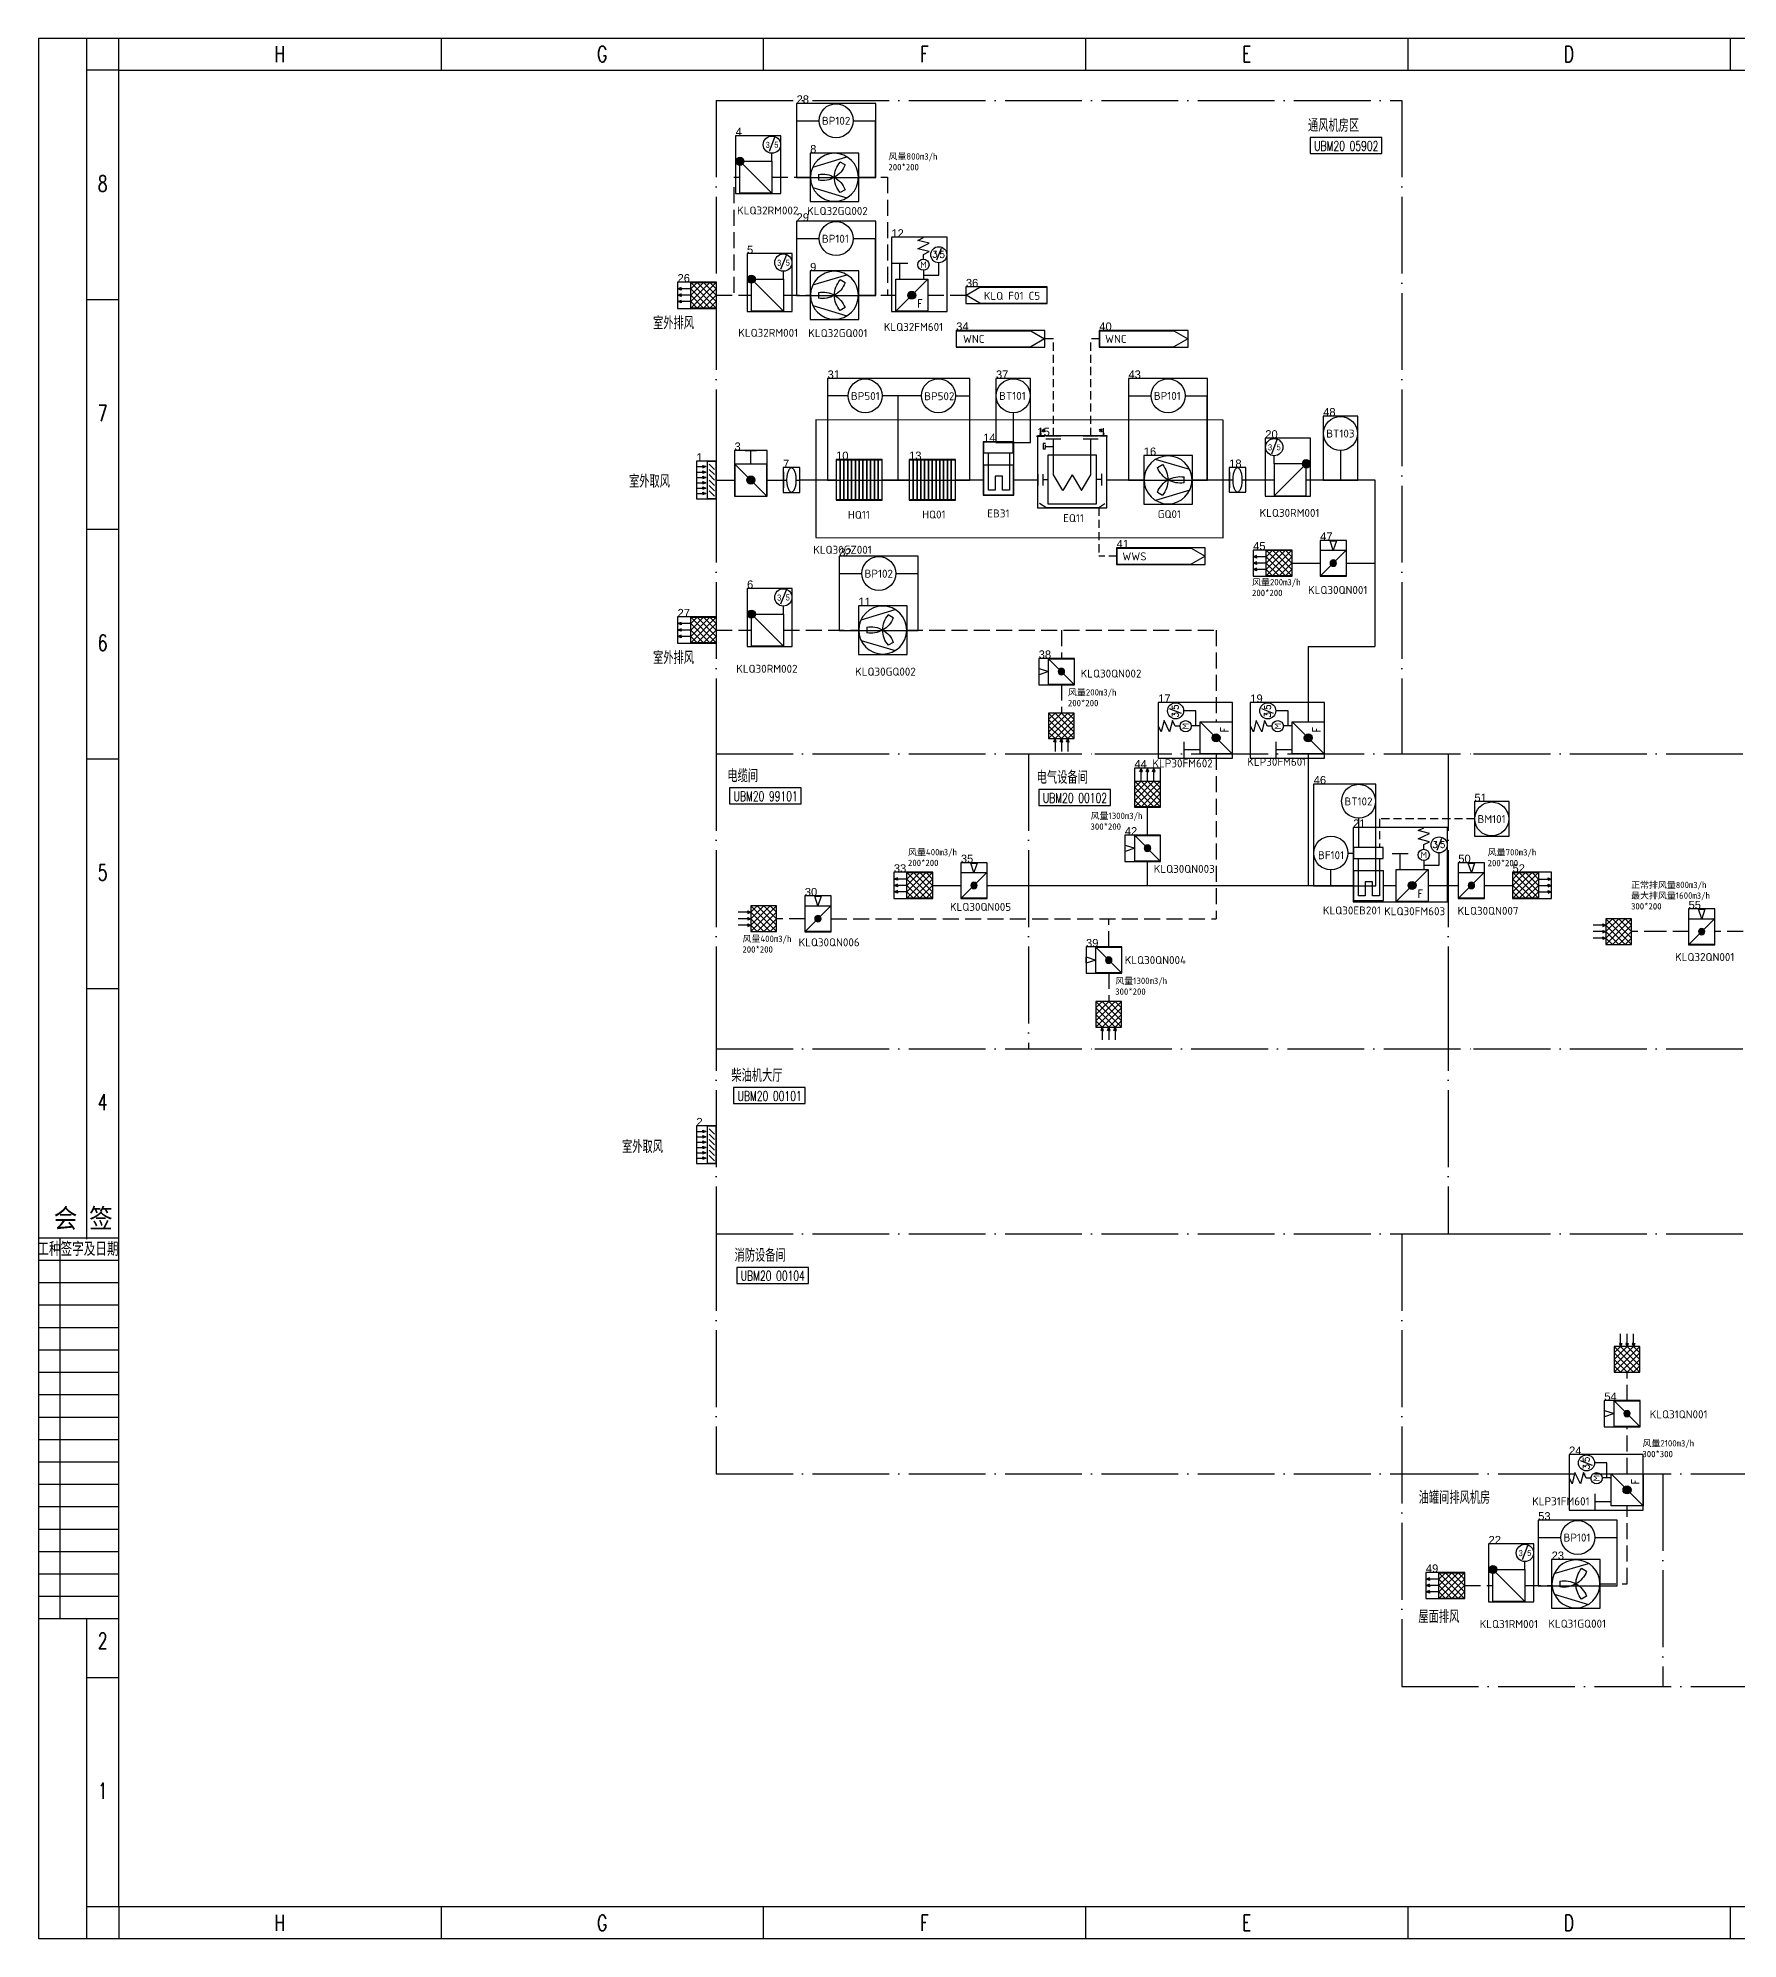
# Model space of a CAD drawing. Header units: inches. Extents: x 15 to 856, y 8 to 602.
# Drawn here: x 15 to 546, y 8 to 602 of the extents above; entities that cross this region are included whole.
import ezdxf
from ezdxf.enums import TextEntityAlignment as Align

# ---------------------------------------------------------------- set-up
doc = ezdxf.new("R2010")
doc.units = ezdxf.units.IN
for name, pattern in [('ACAD_ISO04W100', [30, 24, -3, 0, -3]), ('DASHEDX2', [38.1, 25.4, -12.7]), ('DASHEDX3', [7, 5, -2])]:
    doc.linetypes.add(name, pattern=pattern)
for name, color, linetype in [('05Basic', 3, 'Continuous'), ('1', 7, 'Continuous'), ('DUCT', 1, 'Continuous'), ('GREEN_GROUP_BBOX', 2, 'Continuous'), ('TBasic', 2, 'Continuous'), ('V-10_fire damper', 3, 'Continuous'), ('图框', 4, 'Continuous'), ('土建', 4, 'Continuous'), ('通风设备', 3, 'Continuous')]:
    doc.layers.add(name, color=color, linetype=linetype)
doc.styles.add('HW', font='wromans.shx', dxfattribs={"bigfont": 'hztxtc.shx'})
doc.styles.add('HZ', font='txt_____.ttf', dxfattribs={"width": 0.7, "bigfont": 'HZTXT'})
doc.styles.add('ISOCP', font='isocpeur.ttf')
doc.styles.add('ISOCPEUR', font='isocpeur.ttf')
doc.styles.add('ROMAND', font='romand__.ttf', dxfattribs={"width": 0.7, "bigfont": 'OCHINESE.shx'})
doc.styles.add('SIMPLEX', font='SIMPLEX', dxfattribs={"width": 0.6})
doc.styles.get("Standard").update_dxf_attribs({"font": 'arial.ttf'})

# ---------------------------------------------------------------- blocks, each defined once
blk = doc.blocks.new('会签')
at = {"color": 0, "transparency": 33554687}
for p, q in [((3629.69, -1305.73), (3604.69, -1305.73)), ((3611.37, -1424.73), (3611.37, -1305.73)), ((3629.69, -1312.73), (3604.69, -1312.73)), ((3629.69, -1319.73), (3604.69, -1319.73)), ((3629.69, -1326.73), (3604.69, -1326.73)), ((3629.69, -1333.73), (3604.69, -1333.73)), ((3629.69, -1340.73), (3604.69, -1340.73)), ((3629.69, -1347.73), (3604.69, -1347.73)), ((3629.69, -1354.73), (3604.69, -1354.73)), ((3629.69, -1361.73), (3604.69, -1361.73)), ((3629.69, -1368.73), (3604.69, -1368.73)), ((3629.69, -1375.73), (3604.69, -1375.73)), ((3629.69, -1382.73), (3604.69, -1382.73)), ((3629.69, -1389.73), (3604.69, -1389.73)), ((3629.69, -1396.73), (3604.69, -1396.73)), ((3629.69, -1403.73), (3604.69, -1403.73)), ((3629.69, -1410.73), (3604.69, -1410.73)), ((3629.69, -1417.73), (3604.69, -1417.73)), ((3629.69, -1424.73), (3604.69, -1424.73))]:
    blk.add_line(p, q, dxfattribs=at)
for s, height, style, width, p in [('会 签  ', 6, 'HZ', 0.9, (3622.23, -1302.52)), ('工种签字及日期', 3.8, 'ROMAND', 0.7, (3616.9, -1310.89))]:
    blk.add_text(s, height=height, dxfattribs=dict(at, style=style, width=width)).set_placement(p, align=Align.CENTER)
blk = doc.blocks.new('tk1')
at = {"layer": '图框'}
for p, q in [((-831, 584), (10, 584)), ((-831, -10), (-831, 584)), ((-816, 208.63), (-816, 584)), ((-806, 574), (-806, 584)), ((-705.25, 584), (-705.25, 574)), ((-604.5, 584), (-604.5, 574)), ((-503.75, 584), (-503.75, 574)), ((-403, 584), (-403, 574)), ((-302.25, 584), (-302.25, 574)), ((-806, 574), (-816, 574)), ((-816, 502.25), (-806, 502.25)), ((-816, 430.5), (-806, 430.5)), ((-816, 358.75), (-806, 358.75)), ((-816, 287), (-806, 287)), ((-816, -10), (-816, 89.94)), ((-816, 71.75), (-806, 71.75)), ((-806, 0), (-816, 0)), ((-806, 0), (-806, -10)), ((-705.25, 0), (-705.25, -10)), ((-604.5, 0), (-604.5, -10)), ((-503.75, 0), (-503.75, -10)), ((-403, 0), (-403, -10)), ((-302.25, 0), (-302.25, -10)), ((10, -10), (-831, -10))]:
    blk.add_line(p, q, dxfattribs=at)
at = {"layer": '图框', "color": 1}
for p, q in [((-806, 574), (0, 574)), ((-806, 0), (-806, 574)), ((0, 0), (-806, 0))]:
    blk.add_line(p, q, dxfattribs=at)
at = {"color": 0, "transparency": 33554687}
blk.add_blockref('会签', (-4435.65, 1514.73), dxfattribs=at)
at = {"layer": '图框', "style": 'HZ', "width": 0.7}
for s, p in [('H', (-755.63, 576.5)), ('G', (-654.88, 576.5)), ('F', (-554.13, 576.5)), ('E', (-453.38, 576.5)), ('D', (-352.63, 576.5)), ('8', (-811.04, 536.01)), ('7', (-811.04, 464.26)), ('6', (-811.04, 392.51)), ('5', (-811.04, 320.76)), ('4', (-811.04, 249.01)), ('2', (-811.04, 80.69)), ('1', (-811.04, 33.76)), ('H', (-755.63, -7.5)), ('G', (-654.88, -7.5)), ('F', (-554.13, -7.5)), ('E', (-453.38, -7.5)), ('D', (-352.63, -7.5))]:
    blk.add_text(s, height=5, dxfattribs=at).set_placement(p, align=Align.CENTER)
blk = doc.blocks.new('ms1862')
at = {"color": 0, "transparency": 33554687}
for p, q in [((0, 5), (10, 5)), ((0, 2.5), (2.5, 5)), ((0, 0), (5, 5)), ((0, -2.5), (7.5, 5)), ((0, -5), (10, 5)), ((0, 5), (10, -5)), ((0, -5), (0, 5)), ((0, 2.5), (0, 5)), ((0, 2.5), (0, 5)), ((0, 2.5), (7.5, -5)), ((0, 0), (5, -5)), ((10, -2.5), (2.5, 5)), ((2.5, -5), (10, 2.5)), ((5, 5), (10, 0)), ((5, -5), (10, 0)), ((7.5, 5), (10, 2.5)), ((10, 5), (10, -5)), ((10, 2.5), (15, 2.5)), ((10, 0), (15, 0)), ((13.75, 3), (15, 2.5)), ((13.75, 2.5), (13.75, 3)), ((13.75, 2), (15, 2.5)), ((13.75, 2.5), (13.75, 2)), ((13.75, 0.5), (15, 0)), ((13.75, 0), (13.75, 0.5)), ((13.75, 0), (13.75, -0.5)), ((13.75, -0.5), (15, 0)), ((0, -2.5), (2.5, -5)), ((10, -5), (0, -5)), ((7.5, -5), (10, -2.5)), ((10, -2.5), (15, -2.5)), ((13.75, -2), (15, -2.5)), ((13.75, -2.5), (13.75, -2)), ((13.75, -3), (15, -2.5)), ((13.75, -2.5), (13.75, -3))]:
    blk.add_line(p, q, dxfattribs=at)
for p in [(10, 0), (15, 2.5), (15, 0), (10, -2.5), (15, -2.5)]:
    blk.add_point(p, dxfattribs=at)
blk = doc.blocks.new('ms0405')
at = {"color": 0, "transparency": 33554687}
for p, q in [((-1.25, 3.75), (0, 0)), ((1.25, 3.75), (-1.25, 3.75)), ((0, 0), (1.25, 3.75))]:
    blk.add_line(p, q, dxfattribs=at)
blk = doc.blocks.new('ms1801_k10')
at = {"color": 0, "linetype": 'Continuous', "transparency": 33554687}
for p, q in [((-5, 5), (-5, -5)), ((-5, 5), (5, -5)), ((5, 5), (-5, 5)), ((5, -5), (5, 5)), ((-5, -5), (5, -5))]:
    blk.add_line(p, q, dxfattribs=at)
for radius in [1.25, 1.12, 1, 0.875, 0.75, 0.625, 0.5, 0.375, 0.25, 0.125]:
    blk.add_circle((0, 0), radius, dxfattribs=at)
at = {"color": 0, "transparency": 33554687}
blk.add_blockref('ms0405', (0, 5), dxfattribs=at)
blk = doc.blocks.new('ms1863')
at = {"color": 0, "linetype": 'ByBlock', "transparency": 33554687}
for p, q in [((-2.5, 0), (-5, -2.5)), ((0, 0), (-5, -5)), ((-5, 0), (5, -10)), ((-5, -10), (-5, 0)), ((-5, 0), (5, 0)), ((-2.5, 0), (5, -7.5)), ((0, 0), (5, -5)), ((5, 0), (-5, -10)), ((2.5, 0), (-5, -7.5)), ((-5, -2.5), (2.5, -10)), ((-5, -5), (0, -10)), ((-2.5, -10), (5, -2.5)), ((5, -5), (0, -10)), ((2.5, 0), (5, -2.5)), ((2.5, 0), (5, 0)), ((2.5, 0), (5, 0)), ((5, 0), (5, -10)), ((-5, -7.5), (-2.5, -10)), ((5, -10), (-5, -10)), ((-3, -11.25), (-2.5, -10)), ((-2.5, -11.25), (-3, -11.25)), ((-2.5, -10), (-2.5, -15)), ((-2, -11.25), (-2.5, -10)), ((-2.5, -11.25), (-2, -11.25)), ((-0.5, -11.25), (0, -10)), ((0, -11.25), (-0.5, -11.25)), ((0, -10), (0, -15)), ((0.5, -11.25), (0, -10)), ((0, -11.25), (0.5, -11.25)), ((2, -11.25), (2.5, -10)), ((2.5, -11.25), (2, -11.25)), ((5, -7.5), (2.5, -10)), ((2.5, -10), (2.5, -15)), ((3, -11.25), (2.5, -10)), ((2.5, -11.25), (3, -11.25))]:
    blk.add_line(p, q, dxfattribs=at)
for p in [(-2.5, -10), (0, -10), (2.5, -10)]:
    blk.add_point(p, dxfattribs=at)
blk = doc.blocks.new('ms1008_k01')
at = {"color": 0, "transparency": 33554687}
for p, q in [((-3.22, 6.77), (-6.42, -3.88)), ((3.22, 6.77), (6.42, -3.88)), ((-0.89, 5), (0.91, 5)), ((-3.86, -3.3), (-4.77, -1.75)), ((3.86, -3.3), (4.77, -1.75))]:
    blk.add_line(p, q, dxfattribs=at)
blk.add_circle((0, 0), 7.5, dxfattribs=at)
for centre, start, end in [((0.05, -7.5), 90.36903, 129.9804), ((-6.52, 3.71), 290.79204, 330.36903), ((6.5, 3.73), 170.2818, 209.8588), ((-6.49, 3.77), 329.8588, 9.47016), ((-0.05, -7.5), 50.0196, 89.63097), ((6.52, 3.71), 209.63097, 249.20796)]:
    blk.add_arc(centre, 7.5, start, end, dxfattribs=at)
blk = doc.blocks.new('ms0221')
at = {"color": 0, "transparency": 33554687}
for p, q in [((-2.5, 2.5), (-2.5, -2.5)), ((2.5, 2.5), (2.5, -2.5)), ((-2.53, -0.03), (-1.53, -0.03)), ((1.47, -0.03), (2.47, -0.03))]:
    blk.add_line(p, q, dxfattribs=at)
for centre, radius, start, end in [((7.86, -0.03), 9.4, 170.61285, 180), ((3.94, 0.62), 5.42, 158.24236, 170.61285), ((1.48, 1.6), 2.77, 136.06358, 158.24236), ((-0.03, 3.06), 0.67, 90, 136.06358), ((-0.03, 3.06), 0.67, 43.93642, 90), ((-1.55, 1.6), 2.77, 21.75764, 43.93642), ((-4.01, 0.62), 5.42, 9.38715, 21.75764), ((-7.93, -0.03), 9.4, 0, 9.38715), ((7.86, -0.03), 9.4, 180, 189.38715), ((3.94, -0.68), 5.42, 189.38715, 201.75764), ((1.48, -1.66), 2.77, 201.75764, 223.93642), ((-0.03, -3.12), 0.67, 223.93642, 270), ((-0.03, -3.12), 0.67, 270, 316.06358), ((-1.55, -1.66), 2.77, 316.06358, 338.24236), ((-4.01, -0.68), 5.42, 338.24236, 350.61285), ((-7.93, -0.03), 9.4, 350.61285, 360)]:
    blk.add_arc(centre, radius, start, end, dxfattribs=at)
blk = doc.blocks.new('ms1821')
at = {"color": 0, "transparency": 33554687}
for p, q in [((-5, 5), (5, -5)), ((-5, 5), (5, 5)), ((-5, -5), (-5, 5)), ((5, 5), (5, -5)), ((5, -5), (-5, -5))]:
    blk.add_line(p, q, dxfattribs=at)
for radius in [1.25, 1.12, 1, 0.875, 0.75, 0.625, 0.5, 0.375, 0.25, 0.125]:
    blk.add_circle((-5, 5), radius, dxfattribs=at)
blk = doc.blocks.new('防火阀vaf')
at = {"color": 3}
for p, q in [((1660.48, 1013.01), (1662.23, 1013.89)), ((1663.98, 1012.14), (1660.48, 1013.01)), ((1660.48, 1010.39), (1663.98, 1012.14)), ((1663.98, 1009.51), (1660.48, 1010.39)), ((1667.77, 1010.51), (1666.31, 1006.81)), ((1652.32, 1005.87), (1657.32, 1005.87)), ((1654.82, 1000.87), (1654.82, 1005.87)), ((1662.23, 1008.64), (1663.98, 1009.51)), ((1662.23, 1007.15), (1662.23, 1008.64)), ((1653.57, 1000.87), (1663.57, 1000.87)), ((1653.57, 990.87), (1663.57, 1000.87)), ((1653.57, 990.87), (1653.57, 1000.87)), ((1662.32, 1000.87), (1662.38, 1003.66)), ((1663.57, 1000.87), (1663.57, 990.87)), ((1663.57, 990.87), (1653.57, 990.87))]:
    blk.add_line(p, q, dxfattribs=at)
at = {"color": 3, "linetype": 'Continuous'}
for p, q in [((1667.03, 1002.19), (1667.03, 1006.02)), ((1662.32, 1002.19), (1667.03, 1002.19))]:
    blk.add_line(p, q, dxfattribs=at)
blk.add_circle((1667.03, 1008.53), 2.51, dxfattribs=at)
at = {"color": 3}
for centre, radius in [((1662.23, 1005.4), 1.75), ((1658.57, 995.87), 1.25), ((1658.57, 995.87), 1.12), ((1658.57, 995.87), 1), ((1658.57, 995.87), 0.875), ((1658.57, 995.87), 0.75), ((1658.57, 995.87), 0.625), ((1658.57, 995.87), 0.5), ((1658.57, 995.87), 0.375), ((1658.57, 995.87), 0.25), ((1658.57, 995.87), 0.125)]:
    blk.add_circle(centre, radius, dxfattribs=at)
at = {"color": 3, "style": 'ISOCP'}
blk.add_text('M', height=2, rotation=359.99998, dxfattribs=at).set_placement((1662.23, 1005.4), align=Align.MIDDLE)
at = {"color": 3, "style": 'ROMAND'}
for s, p in [('3', (1665.78, 1008.63)), ('5', (1668.13, 1008.6))]:
    blk.add_text(s, height=2, dxfattribs=at).set_placement(p, align=Align.MIDDLE)
at = {"color": 3, "style": 'HZ', "width": 0.8}
blk.add_text('F', height=2.46, dxfattribs=at).set_placement((1660.36, 992.04))

msp = doc.modelspace()

# ---------------------------------------------------------------- hatches: boundary and pattern name
at = {"transparency": 33554687}
h = msp.add_hatch(color=0, dxfattribs=at)
h.paths.add_polyline_path([(328.1, 477.31), (327.97, 478.06), (328.1, 478.06)])
h.paths.add_polyline_path([(328.1, 477.31), (328.1, 478.06), (328.22, 478.06)])
h = msp.add_hatch(color=0, dxfattribs=at)
h.paths.add_polyline_path([(347.82, 477.31), (347.94, 478.06), (347.82, 478.06)])
h.paths.add_polyline_path([(347.82, 477.31), (347.82, 478.06), (347.69, 478.06)])

# ---------------------------------------------------------------- linework, layer by layer
at = {"color": 0, "linetype": 'ACAD_ISO04W100', "transparency": 33554687}
for p, q in [((226.72, 582.16), (441.05, 582.16)), ((226.72, 377.99), (345.11, 377.99)), ((226.72, 377.99), (345.11, 377.99)), ((345.11, 377.99), (463.49, 377.99)), ((345.11, 377.99), (463.49, 377.99)), ((463.49, 377.99), (581.87, 377.99)), ((463.49, 377.99), (581.87, 377.99)), ((226.72, 285.85), (345.11, 285.85)), ((345.11, 285.85), (463.49, 285.85)), ((463.49, 285.85), (581.87, 285.85)), ((226.72, 227.99), (441.05, 227.99)), ((441.05, 227.99), (463.49, 227.99)), ((463.49, 227.99), (581.87, 227.99)), ((226.72, 152.99), (441.05, 152.99)), ((441.05, 152.99), (581.87, 152.99)), ((441.05, 152.99), (463.49, 152.99)), ((441.05, 86.58), (581.87, 86.58))]:
    msp.add_line(p, q, dxfattribs=at)
at = {"color": 3}
for p, q in [((244.97, 570.6), (243.24, 566.2)), ((244.12, 563.15), (244.12, 565.65)), ((248.54, 533.75), (246.81, 529.35)), ((247.69, 526.3), (247.69, 528.8)), ((334.45, 477.31), (329.78, 477.31)), ((334.45, 476.36), (329.78, 476.36)), ((332.12, 465.22), (332.12, 476.36)), ((346.13, 477.31), (341.47, 477.31)), ((346.13, 476.36), (341.47, 476.36)), ((343.8, 465.22), (343.8, 476.36)), ((402, 476.09), (400.27, 471.69)), ((264.28, 457.4), (264.28, 469.83)), ((264.28, 469.83), (278.53, 469.83)), ((265.46, 457.4), (265.46, 469.83)), ((265.46, 469.73), (265.46, 457.4)), ((266.65, 457.4), (266.65, 469.83)), ((266.65, 469.73), (266.65, 457.4)), ((267.84, 457.4), (267.84, 469.83)), ((267.84, 469.73), (267.84, 457.4)), ((269.03, 457.4), (269.03, 469.83)), ((269.03, 469.73), (269.03, 457.4)), ((270.22, 457.4), (270.22, 469.83)), ((270.22, 469.73), (270.22, 457.4)), ((271.4, 457.4), (271.4, 469.83)), ((271.4, 469.73), (271.4, 457.4)), ((272.59, 457.4), (272.59, 469.83)), ((272.59, 469.73), (272.59, 457.4)), ((273.78, 457.4), (273.78, 469.83)), ((273.78, 469.73), (273.78, 457.4)), ((274.97, 457.4), (274.97, 469.83)), ((274.97, 469.73), (274.97, 457.4)), ((276.15, 457.4), (276.15, 469.83)), ((276.15, 469.73), (276.15, 457.4)), ((277.34, 457.4), (277.34, 469.83)), ((277.34, 469.73), (277.34, 457.4)), ((278.53, 469.83), (278.53, 457.4)), ((287.11, 457.4), (287.11, 469.83)), ((287.11, 469.83), (301.37, 469.83)), ((288.3, 457.4), (288.3, 469.83)), ((288.3, 469.73), (288.3, 457.4)), ((289.49, 457.4), (289.49, 469.83)), ((289.49, 469.73), (289.49, 457.4)), ((290.68, 457.4), (290.68, 469.83)), ((290.68, 469.73), (290.68, 457.4)), ((291.86, 457.4), (291.86, 469.83)), ((291.86, 469.73), (291.86, 457.4)), ((293.05, 457.4), (293.05, 469.83)), ((293.05, 469.73), (293.05, 457.4)), ((294.24, 457.4), (294.24, 469.83)), ((294.24, 469.73), (294.24, 457.4)), ((295.43, 457.4), (295.43, 469.83)), ((295.43, 469.73), (295.43, 457.4)), ((296.62, 457.4), (296.62, 469.83)), ((296.62, 469.73), (296.62, 457.4)), ((297.8, 457.4), (297.8, 469.83)), ((297.8, 469.73), (297.8, 457.4)), ((298.99, 457.4), (298.99, 469.83)), ((298.99, 469.73), (298.99, 457.4)), ((300.18, 457.4), (300.18, 469.83)), ((300.18, 469.73), (300.18, 457.4)), ((301.37, 469.83), (301.37, 457.4)), ((345.58, 471.35), (330.33, 471.35)), ((330.33, 471.35), (330.33, 456.1)), ((345.58, 456.1), (345.58, 471.35)), ((401.15, 468.64), (401.15, 471.14)), ((327.21, 465.41), (327.21, 461.82)), ((328.8, 465.41), (328.8, 461.82)), ((335.04, 460.26), (332.12, 465.22)), ((337.96, 465.22), (335.04, 460.26)), ((337.96, 465.22), (340.88, 460.26)), ((340.88, 460.26), (343.8, 465.22)), ((347.11, 465.47), (347.11, 461.89)), ((348.71, 465.47), (348.71, 461.89)), ((278.53, 457.4), (264.28, 457.4)), ((301.37, 457.4), (287.11, 457.4)), ((329.73, 454.94), (327.82, 456.21)), ((329.73, 454.94), (346.3, 454.94)), ((330.33, 456.1), (345.58, 456.1)), ((346.3, 454.94), (348.21, 456.21)), ((248.54, 429.13), (246.81, 424.74)), ((247.69, 421.69), (247.69, 424.19)), ((480.37, 130.57), (478.63, 126.17)), ((479.51, 123.12), (479.51, 125.62))]:
    msp.add_line(p, q, dxfattribs=at)
for p, q in [((251.93, 558.2), (251.93, 575.84)), ((251.93, 575.84), (258.89, 575.84)), ((269.51, 575.84), (276.47, 575.84)), ((276.47, 558.15), (276.47, 575.84)), ((251.93, 521.35), (251.93, 539)), ((251.93, 539), (258.89, 539)), ((269.51, 539), (276.47, 539)), ((276.47, 521.3), (276.47, 539)), ((346.56, 510.21), (346.56, 505.19)), ((267.95, 489.9), (261.61, 489.9)), ((261.61, 463.62), (261.61, 489.9)), ((290.85, 489.9), (278.58, 489.9)), ((283.62, 463.62), (283.62, 489.9)), ((301.48, 489.9), (305.85, 489.9)), ((305.85, 489.9), (305.85, 463.62)), ((355.68, 463.62), (355.68, 489.9)), ((355.68, 489.9), (362.64, 489.9)), ((373.27, 489.9), (380.22, 489.9)), ((380.22, 463.62), (380.22, 489.9)), ((319.58, 484.58), (319.58, 475.41)), ((421.86, 472.81), (421.86, 463.64)), ((351.97, 442.26), (351.97, 437.25)), ((265.25, 416.69), (265.25, 434.34)), ((265.25, 434.34), (272.21, 434.34)), ((282.84, 434.34), (289.79, 434.34)), ((289.79, 416.65), (289.79, 434.34)), ((427.54, 357.85), (427.54, 348.69)), ((418.89, 336.89), (418.89, 341.71)), ((483.77, 118.12), (483.77, 133.14)), ((483.77, 133.14), (490.72, 133.14)), ((501.35, 133.14), (508.31, 133.14)), ((508.31, 118.64), (508.31, 133.14))]:
    msp.add_line(p, q)
at = {"color": 7}
for p, q in [((304.86, 521.3), (309.16, 523.81)), ((309.16, 518.8), (304.86, 521.3)), ((325.06, 510.21), (329.36, 507.7)), ((329.36, 507.7), (325.06, 505.19)), ((369.8, 510.21), (374.1, 507.7)), ((374.1, 507.7), (369.8, 505.19)), ((375.21, 442.26), (379.51, 439.76)), ((379.51, 439.76), (375.21, 437.25))]:
    msp.add_line(p, q, dxfattribs=at)
at = {"color": 7, "linetype": 'Continuous'}
for p, q in [((309.16, 523.81), (330.09, 523.81)), ((330.09, 523.81), (330.09, 518.8)), ((309.16, 518.8), (330.09, 518.8)), ((301.82, 510.21), (325.06, 510.21)), ((301.82, 505.19), (301.82, 510.21)), ((301.82, 505.19), (325.06, 505.19)), ((346.56, 510.21), (369.8, 510.21)), ((346.56, 505.19), (369.8, 505.19)), ((351.97, 442.26), (375.21, 442.26)), ((351.97, 437.25), (375.21, 437.25))]:
    msp.add_line(p, q, dxfattribs=at)
at = {"color": 3, "linetype": 'DASHEDX2', "ltscale": 0.1}
for p, q in [((332.12, 507.7), (329.36, 507.7)), ((332.12, 477.31), (332.12, 507.7)), ((343.8, 477.31), (343.8, 507.7)), ((346.56, 507.7), (343.8, 507.7)), ((346.3, 454.94), (346.3, 439.76)), ((351.97, 439.76), (346.3, 439.76))]:
    msp.add_line(p, q, dxfattribs=at)
at = {"color": 0, "transparency": 33554687}
for p, q in [((326.85, 477.31), (329.35, 477.31)), ((328.1, 477.31), (327.97, 478.06)), ((327.97, 478.06), (328.22, 478.06)), ((328.1, 477.31), (328.1, 479.81)), ((328.22, 478.06), (328.1, 477.31)), ((328.5, 478.76), (329.47, 479.33)), ((328.5, 479.33), (329.47, 478.76)), ((328.5, 478.77), (329.46, 479.33)), ((328.5, 479.33), (329.46, 478.76)), ((328.5, 478.77), (329.47, 479.33)), ((328.5, 479.33), (329.47, 478.76)), ((328.98, 479.55), (328.98, 478.55)), ((328.98, 479.54), (328.98, 478.54)), ((328.99, 479.55), (328.99, 478.55)), ((347.41, 478.76), (346.45, 479.33)), ((347.41, 479.33), (346.45, 478.76)), ((347.42, 478.77), (346.45, 479.33)), ((347.41, 479.33), (346.45, 478.76)), ((347.41, 478.77), (346.45, 479.33)), ((347.41, 479.33), (346.45, 478.76)), ((349.07, 477.31), (346.57, 477.31)), ((346.93, 479.55), (346.93, 478.55)), ((346.93, 479.55), (346.93, 478.55)), ((346.93, 479.54), (346.93, 478.54)), ((347.69, 478.06), (347.82, 477.31)), ((347.94, 478.06), (347.69, 478.06)), ((347.82, 477.31), (347.82, 479.81)), ((347.82, 477.31), (347.94, 478.06)), ((329.62, 474.05), (332.12, 474.05))]:
    msp.add_line(p, q, dxfattribs=at)
at = {"color": 0, "linetype": 'Continuous', "transparency": 33554687}
for p, q in [((329.62, 474.95), (328.92, 474.95)), ((328.92, 474.95), (328.92, 473.16)), ((329.62, 473.16), (328.92, 473.16)), ((329.62, 474.05), (329.62, 474.61)), ((329.62, 473.5), (329.62, 474.05))]:
    msp.add_line(p, q, dxfattribs=at)
at = {"color": 4, "linetype": 'DASHEDX2', "ltscale": 0.1}
for p, q in [((434.03, 357.65), (434.03, 348.69)), ((463.83, 357.65), (434.03, 357.65)), ((424.21, 347.02), (425.91, 347.02))]:
    msp.add_line(p, q, dxfattribs=at)
at = {"color": 6}
for points in [[(412.4, 565.59), (434.81, 565.59), (434.81, 570.59), (412.4, 570.59)], [(230.88, 362.36), (253.29, 362.36), (253.29, 367.36), (230.88, 367.36)], [(327.59, 361.85), (349.99, 361.85), (349.99, 366.85), (327.59, 366.85)], [(232.13, 268.71), (254.54, 268.71), (254.54, 273.71), (232.13, 273.71)], [(233.12, 212.54), (255.53, 212.54), (255.53, 217.54), (233.12, 217.54)]]:
    msp.add_lwpolyline(points, close=True, dxfattribs=at)
for centre in [(264.2, 575.84), (264.2, 539), (273.27, 489.85), (296.16, 489.9), (319.58, 489.9), (367.95, 489.9), (421.86, 478.12), (277.52, 434.34), (427.54, 363.17), (469.14, 357.65), (418.89, 347.02), (496.04, 133.14)]:
    msp.add_circle(centre, 5.31)
at = {"color": 3}
for centre in [(244.12, 568.35), (247.69, 531.5), (401.15, 473.84), (247.69, 426.89), (479.51, 128.32)]:
    msp.add_circle(centre, 2.7, dxfattribs=at)
for p in [(265.46, 457.4), (266.65, 457.4), (267.84, 457.4), (269.03, 457.4), (270.22, 457.4), (271.4, 457.4), (272.59, 457.4), (273.78, 457.4), (274.97, 457.4), (276.15, 457.4), (277.34, 457.4), (288.3, 457.4), (289.49, 457.4), (290.68, 457.4), (291.86, 457.4), (293.05, 457.4), (294.24, 457.4), (295.43, 457.4), (296.62, 457.4), (297.8, 457.4), (298.99, 457.4), (300.18, 457.4)]:
    msp.add_point(p, dxfattribs=at)
at = {"layer": '1', "color": 3}
for p, q in [((330.33, 463.66), (328.8, 463.66)), ((347.11, 463.72), (345.58, 463.72))]:
    msp.add_line(p, q, dxfattribs=at)
at = {"layer": 'DUCT', "color": 1, "linetype": 'DASHEDX3'}
for points in [[(232.21, 558.15), (234.12, 558.15)], [(232.21, 555.04), (232.21, 521.3)], [(244.12, 558.15), (256.17, 558.15)], [(271.17, 558.15), (280.3, 558.15)], [(280.3, 558.15), (280.3, 521.3)], [(226.72, 521.3), (237.69, 521.3)], [(247.69, 521.3), (256.17, 521.3)], [(271.17, 521.3), (282.82, 521.3)], [(292.82, 521.3), (304.86, 521.3)], [(226.72, 416.69), (237.69, 416.69)], [(247.69, 416.69), (271.23, 416.69)], [(286.26, 416.64), (382.98, 416.69)], [(334.62, 416.67), (334.62, 407.71)], [(382.98, 416.69), (382.98, 387.99)], [(334.62, 399.71), (334.62, 390.75)], [(382.98, 377.99), (382.98, 326.5)], [(254.5, 326.5), (245.54, 326.5)], [(262.5, 326.5), (382.98, 326.5)], [(349.41, 317.55), (349.41, 326.5)], [(521.82, 322.45), (512.86, 322.45)], [(530.78, 322.45), (521.82, 322.45)], [(547.73, 322.45), (538.78, 322.45)], [(349.41, 309.55), (349.41, 300.59)], [(511.44, 175.84), (511.44, 184.79)], [(511.44, 152.99), (511.44, 167.84)], [(511.44, 118.64), (511.44, 142.99)], [(460.66, 118.12), (469.51, 118.12)], [(479.51, 118.12), (487.99, 118.12)], [(502.97, 118.64), (511.44, 118.64)]]:
    msp.add_lwpolyline(points, dxfattribs=at)
at = {"layer": 'DUCT', "color": 1, "linetype": 'ByBlock'}
for points in [[(226.72, 463.57), (232.51, 463.57)], [(242.51, 463.57), (247.72, 463.57)], [(252.76, 463.6), (264.28, 463.6)], [(278.53, 463.62), (287.11, 463.62)], [(301.37, 463.62), (310.32, 463.62)], [(319.62, 463.62), (327.21, 463.62)], [(348.71, 463.62), (360.45, 463.62)], [(375.45, 463.61), (387.2, 463.61)], [(392.2, 463.64), (401.15, 463.64)], [(411.15, 463.64), (432.57, 463.64)], [(432.57, 463.64), (432.57, 411.57)], [(406.65, 437.6), (415.61, 437.6)], [(423.61, 437.6), (432.57, 437.6)], [(411.79, 411.57), (432.57, 411.57)], [(411.79, 411.57), (411.79, 387.99)], [(411.79, 377.99), (411.79, 336.89)], [(361.54, 352.51), (361.54, 361.47)], [(361.54, 336.89), (361.54, 344.51)], [(294.33, 336.89), (303.28, 336.89)], [(311.28, 336.89), (411.79, 336.89)], [(411.79, 336.89), (425.99, 336.89)], [(435.29, 336.89), (439.25, 336.89)], [(449.25, 336.89), (458.79, 336.89)], [(466.79, 336.89), (475.74, 336.89)]]:
    msp.add_lwpolyline(points, dxfattribs=at)
at = {"layer": 'GREEN_GROUP_BBOX', "color": 2}
for points in [[(251.83, 558.05), (276.57, 558.05), (276.57, 581.26), (251.83, 581.26)], [(232.77, 553.05), (246.92, 553.05), (246.92, 571.15), (232.77, 571.15)], [(256.07, 550.55), (271.27, 550.55), (271.27, 565.75), (256.07, 565.75)], [(251.83, 521.2), (276.57, 521.2), (276.57, 544.41), (251.83, 544.41)], [(281.47, 516.2), (298.88, 516.2), (298.88, 539.42), (281.47, 539.42)], [(236.34, 516.2), (250.49, 516.2), (250.49, 534.3), (236.34, 534.3)], [(256.07, 513.7), (271.27, 513.7), (271.27, 528.9), (256.07, 528.9)], [(214.62, 517.2), (226.82, 517.2), (226.82, 525.4), (214.62, 525.4)], [(304.76, 518.7), (330.19, 518.7), (330.19, 523.91), (304.76, 523.91)], [(301.72, 505.09), (329.46, 505.09), (329.46, 510.31), (301.72, 510.31)], [(346.46, 505.09), (374.2, 505.09), (374.2, 510.31), (346.46, 510.31)], [(261.51, 463.52), (305.95, 463.52), (305.95, 495.31), (261.51, 495.31)], [(314.16, 475.31), (324.99, 475.31), (324.99, 495.31), (314.16, 495.31)], [(355.58, 463.52), (380.32, 463.52), (380.32, 495.31), (355.58, 495.31)], [(416.45, 463.54), (427.27, 463.54), (427.27, 483.54), (416.45, 483.54)], [(310.14, 458.84), (319.72, 458.84), (319.72, 475.51), (310.14, 475.51)], [(327.11, 454.84), (348.81, 454.84), (348.81, 477.41), (327.11, 477.41)], [(398.35, 458.54), (412.5, 458.54), (412.5, 476.64), (398.35, 476.64)], [(220.51, 457.71), (226.82, 457.71), (226.82, 469.43), (220.51, 469.43)], [(232.41, 458.47), (242.61, 458.47), (242.61, 472.8), (232.41, 472.8)], [(264.18, 457.3), (278.63, 457.3), (278.63, 469.93), (264.18, 469.93)], [(287.01, 457.3), (301.47, 457.3), (301.47, 469.93), (287.01, 469.93)], [(360.35, 456.01), (375.55, 456.01), (375.55, 471.21), (360.35, 471.21)], [(247.62, 459.71), (252.86, 459.71), (252.86, 467.43), (247.62, 467.43)], [(387.06, 459.75), (392.3, 459.75), (392.3, 467.47), (387.06, 467.47)], [(265.15, 416.55), (289.89, 416.55), (289.89, 439.75), (265.15, 439.75)], [(351.87, 437.15), (379.61, 437.15), (379.61, 442.36), (351.87, 442.36)], [(394.55, 433.5), (406.75, 433.5), (406.75, 441.7), (394.55, 441.7)], [(415.51, 433.5), (423.71, 433.5), (423.71, 444.7), (415.51, 444.7)], [(236.34, 411.59), (250.49, 411.59), (250.49, 429.69), (236.34, 429.69)], [(271.16, 409.09), (286.36, 409.09), (286.36, 424.29), (271.16, 424.29)], [(214.62, 412.59), (226.82, 412.59), (226.82, 420.79), (214.62, 420.79)], [(327.52, 399.61), (338.72, 399.61), (338.72, 407.81), (327.52, 407.81)], [(364.86, 376.64), (388.08, 376.64), (388.08, 394.05), (364.86, 394.05)], [(393.67, 376.64), (416.89, 376.64), (416.89, 394.05), (393.67, 394.05)], [(357.44, 361.37), (365.64, 361.37), (365.64, 373.57), (357.44, 373.57)], [(413.48, 336.79), (432.95, 336.79), (432.95, 368.58), (413.48, 368.58)], [(463.73, 352.24), (474.55, 352.24), (474.55, 363.07), (463.73, 363.07)], [(354.44, 344.41), (365.64, 344.41), (365.64, 352.61), (354.44, 352.61)], [(425.81, 331.79), (455.31, 331.79), (455.31, 355.01), (425.81, 355.01)], [(282.23, 332.79), (294.43, 332.79), (294.43, 340.99), (282.23, 340.99)], [(303.18, 332.79), (311.38, 332.79), (311.38, 343.99), (303.18, 343.99)], [(458.69, 332.79), (466.89, 332.79), (466.89, 343.99), (458.69, 343.99)], [(475.64, 332.79), (487.84, 332.79), (487.84, 340.99), (475.64, 340.99)], [(254.4, 322.4), (262.6, 322.4), (262.6, 333.6), (254.4, 333.6)], [(530.68, 318.35), (538.88, 318.35), (538.88, 329.55), (530.68, 329.55)], [(342.31, 309.45), (353.51, 309.45), (353.51, 317.65), (342.31, 317.65)], [(220.51, 250.02), (226.82, 250.02), (226.82, 261.74), (220.51, 261.74)], [(504.34, 167.74), (515.54, 167.74), (515.54, 175.94), (504.34, 175.94)], [(493.32, 141.64), (516.54, 141.64), (516.54, 159.05), (493.32, 159.05)], [(483.67, 118.02), (508.41, 118.02), (508.41, 138.55), (483.67, 138.55)], [(468.16, 113.02), (482.31, 113.02), (482.31, 131.12), (468.16, 131.12)], [(487.87, 111.04), (503.07, 111.04), (503.07, 126.24), (487.87, 126.24)], [(448.56, 114.02), (460.76, 114.02), (460.76, 122.22), (448.56, 122.22)]]:
    msp.add_lwpolyline(points, close=True, dxfattribs=at)
at = {"layer": '土建', "color": 0, "linetype": 'ACAD_ISO04W100', "transparency": 33554687}
for p, q in [((226.72, 582.16), (226.72, 377.99)), ((441.05, 582.16), (441.05, 377.99)), ((226.72, 377.99), (226.72, 302.99)), ((324.33, 377.99), (324.33, 285.85)), ((455.54, 377.99), (455.54, 302.99)), ((226.72, 302.99), (226.72, 227.99)), ((455.54, 302.99), (455.54, 227.99)), ((226.72, 227.99), (226.72, 152.99)), ((441.05, 227.99), (441.05, 86.58)), ((522.68, 152.99), (522.68, 86.58))]:
    msp.add_line(p, q, dxfattribs=at)
at = {"layer": '土建', "color": 0, "transparency": 33554687}
msp.add_lwpolyline([(385.16, 482.26), (257.81, 482.38), (257.81, 445.61), (385.16, 445.5)], close=True, dxfattribs=at)
at = {"layer": '通风设备'}
for p, q in [((319.58, 475.41), (310.24, 475.41)), ((310.24, 475.41), (310.24, 472.08)), ((319.58, 472.08), (319.58, 475.41)), ((310.24, 472.08), (319.58, 472.08)), ((311.78, 471.79), (311.78, 472.08)), ((435.25, 348.69), (425.91, 348.69)), ((425.91, 348.69), (425.91, 345.35)), ((425.91, 345.35), (435.25, 345.35)), ((427.45, 345.06), (427.45, 345.36)), ((435.25, 345.35), (435.25, 348.69))]:
    msp.add_line(p, q, dxfattribs=at)
at = {"layer": '通风设备', "color": 3}
for p, q in [((226.72, 469.33), (223.84, 469.33)), ((223.84, 469.33), (223.84, 457.81)), ((226.72, 457.81), (226.72, 469.33)), ((237.51, 472.7), (235.76, 472.7)), ((237.51, 468.57), (237.51, 472.7)), ((239.27, 472.7), (237.51, 472.7)), ((311.78, 460.36), (311.78, 471.79)), ((318.37, 472.08), (318.37, 460.36)), ((220.61, 467.74), (223.33, 467.74)), ((220.61, 466.07), (223.33, 466.07)), ((220.61, 464.4), (223.33, 464.4)), ((222.5, 467.74), (222.5, 468.07)), ((222.5, 468.07), (223.33, 467.74)), ((222.5, 467.4), (223.33, 467.74)), ((222.5, 467.74), (222.5, 467.4)), ((222.5, 466.4), (223.33, 466.07)), ((222.5, 466.07), (222.5, 466.4)), ((222.5, 465.74), (223.33, 466.07)), ((222.5, 466.07), (222.5, 465.74)), ((222.5, 464.4), (222.5, 464.74)), ((222.5, 464.74), (223.33, 464.4)), ((222.5, 464.07), (223.33, 464.4)), ((222.5, 464.4), (222.5, 464.07)), ((224.45, 468.57), (226.12, 466.9)), ((224.45, 466.9), (226.12, 465.24)), ((224.45, 465.24), (226.12, 463.57)), ((224.45, 463.57), (226.12, 461.9)), ((310.32, 458.94), (310.32, 468.29)), ((310.32, 468.29), (319.62, 468.29)), ((313.91, 464.73), (313.91, 460.36)), ((316.2, 464.73), (313.91, 464.73)), ((316.2, 460.36), (316.2, 464.73)), ((319.62, 458.94), (319.62, 468.29)), ((220.61, 462.74), (223.33, 462.74)), ((220.61, 461.07), (223.33, 461.07)), ((220.61, 459.4), (223.33, 459.4)), ((222.5, 463.07), (223.33, 462.74)), ((222.5, 462.74), (222.5, 463.07)), ((222.5, 462.4), (223.33, 462.74)), ((222.5, 462.74), (222.5, 462.4)), ((222.5, 461.07), (222.5, 461.4)), ((222.5, 461.4), (223.33, 461.07)), ((222.5, 460.74), (223.33, 461.07)), ((222.5, 461.07), (222.5, 460.74)), ((222.5, 459.4), (222.5, 459.74)), ((222.5, 459.74), (223.33, 459.4)), ((222.5, 459.07), (223.33, 459.4)), ((222.5, 459.4), (222.5, 459.07)), ((223.84, 457.81), (226.72, 457.81)), ((224.45, 461.9), (226.12, 460.24)), ((224.45, 460.24), (226.12, 458.57)), ((310.32, 458.94), (319.62, 458.94)), ((313.91, 460.36), (311.78, 460.36)), ((318.37, 460.36), (316.2, 460.36)), ((427.45, 333.63), (427.45, 345.06)), ((434.04, 345.36), (434.04, 333.63)), ((425.99, 332.21), (425.99, 341.56)), ((425.99, 341.56), (435.29, 341.56)), ((435.29, 332.21), (435.29, 341.56)), ((429.58, 333.63), (427.45, 333.63)), ((429.58, 338), (429.58, 333.63)), ((431.87, 338), (429.58, 338)), ((431.87, 333.63), (431.87, 338)), ((434.04, 333.63), (431.87, 333.63)), ((425.99, 332.21), (435.29, 332.21)), ((226.72, 261.64), (223.84, 261.64)), ((223.84, 261.64), (223.84, 250.12)), ((226.72, 250.12), (226.72, 261.64)), ((220.61, 260.04), (223.33, 260.04)), ((220.61, 258.38), (223.33, 258.38)), ((220.61, 256.71), (223.33, 256.71)), ((222.5, 260.04), (222.5, 260.38)), ((222.5, 260.38), (223.33, 260.04)), ((222.5, 259.71), (223.33, 260.04)), ((222.5, 260.04), (222.5, 259.71)), ((222.5, 258.71), (223.33, 258.38)), ((222.5, 258.38), (222.5, 258.71)), ((222.5, 258.04), (223.33, 258.38)), ((222.5, 258.38), (222.5, 258.04)), ((222.5, 256.71), (222.5, 257.04)), ((222.5, 257.04), (223.33, 256.71)), ((222.5, 256.38), (223.33, 256.71)), ((222.5, 256.71), (222.5, 256.38)), ((224.45, 260.88), (226.12, 259.21)), ((224.45, 259.21), (226.12, 257.54)), ((224.45, 257.54), (226.12, 255.88)), ((224.45, 255.88), (226.12, 254.21)), ((220.61, 255.04), (223.33, 255.04)), ((220.61, 253.38), (223.33, 253.38)), ((220.61, 251.71), (223.33, 251.71)), ((222.5, 255.38), (223.33, 255.04)), ((222.5, 255.04), (222.5, 255.38)), ((222.5, 254.71), (223.33, 255.04)), ((222.5, 255.04), (222.5, 254.71)), ((222.5, 253.38), (222.5, 253.71)), ((222.5, 253.71), (223.33, 253.38)), ((222.5, 253.04), (223.33, 253.38)), ((222.5, 253.38), (222.5, 253.04)), ((222.5, 251.71), (222.5, 252.04)), ((222.5, 252.04), (223.33, 251.71)), ((222.5, 251.38), (223.33, 251.71)), ((222.5, 251.71), (222.5, 251.38)), ((223.84, 250.12), (226.72, 250.12)), ((224.45, 254.21), (226.12, 252.54)), ((224.45, 252.54), (226.12, 250.88))]:
    msp.add_line(p, q, dxfattribs=at)
at = {"layer": '通风设备', "color": 3, "linetype": 'Continuous'}
for p, q in [((232.51, 468.57), (232.51, 458.57)), ((232.51, 468.57), (242.51, 458.57)), ((242.51, 468.57), (232.51, 468.57)), ((242.51, 458.57), (242.51, 468.57)), ((232.51, 458.57), (242.51, 458.57))]:
    msp.add_line(p, q, dxfattribs=at)
for radius in [1.25, 1.12, 1, 0.875, 0.75, 0.625, 0.5, 0.375, 0.25, 0.125]:
    msp.add_circle((237.51, 463.57), radius, dxfattribs=at)
at = {"layer": '通风设备', "color": 3}
for p in [(223.33, 467.74), (223.33, 466.07), (223.33, 464.4), (223.33, 462.74), (223.33, 461.07), (223.33, 459.4), (223.33, 260.04), (223.33, 258.38), (223.33, 256.71), (223.33, 255.04), (223.33, 253.38), (223.33, 251.71)]:
    msp.add_point(p, dxfattribs=at)

# ---------------------------------------------------------------- block references
at = {"linetype": 'Continuous'}
msp.add_blockref('tk1', (845.93, 17.68), dxfattribs=at)
at = {"color": 3, "xscale": -1}
for p, rotation in [((263.67, 558.15), 90), ((263.67, 521.3), 90), ((367.95, 463.61), 270), ((278.76, 416.69), 90), ((495.47, 118.64), 90)]:
    msp.add_blockref('ms1008_k01', p, dxfattribs=dict(at, rotation=rotation))
at = {"yscale": 0.8, "zscale": 0.8}
for name, p, xscale, rotation in [('ms1862', (226.72, 521.3), 0.8, 180.000000719855), ('ms1862', (406.65, 437.6), 0.8, 180.000000719855), ('ms1801_k10', (419.61, 437.6), -0.8, 7.198546559e-07), ('ms1862', (226.72, 416.69), 0.8, 180.000000719855), ('ms1801_k10', (334.62, 403.71), -0.8, 90.0000007198547), ('ms1863', (334.62, 390.75), -0.8, 359.999994592844), ('ms1862', (361.54, 361.47), 0.8, 90.0000007198546), ('ms1801_k10', (361.54, 348.51), -0.8, 90.0000007198547), ('ms1862', (294.33, 336.89), 0.8, 180.000000719855), ('ms1801_k10', (307.28, 336.89), -0.8, 7.198546559e-07), ('ms1801_k10', (462.79, 336.89), -0.8, 7.198546559e-07), ('ms1862', (475.74, 336.89), 0.8, 7.198546498e-07), ('ms1801_k10', (258.5, 326.5), -0.8, 7.198545759e-07), ('ms1863', (245.54, 326.5), -0.8, 269.999994592844), ('ms1801_k10', (534.78, 322.45), -0.8, 7.198546559e-07), ('ms1863', (512.86, 322.45), -0.8, 269.999994592843), ('ms1801_k10', (349.41, 313.55), -0.8, 90.0000007198547), ('ms1863', (349.41, 300.59), -0.8, 359.999994592844), ('ms1863', (511.44, 184.79), -0.8, 179.999994592843), ('ms1801_k10', (511.44, 171.84), -0.8, 90.0000007198547), ('ms1862', (460.66, 118.12), 0.8, 180.000000719855)]:
    msp.add_blockref(name, p, dxfattribs=dict(at, xscale=xscale, rotation=rotation))
at = {"layer": '05Basic', "color": 3}
for name, p in [('ms1821', (239.12, 558.15)), ('ms1821', (242.69, 521.3)), ('ms0221', (250.26, 463.6)), ('ms0221', (389.7, 463.64)), ('ms1821', (242.69, 416.69)), ('ms1821', (474.51, 118.12))]:
    msp.add_blockref(name, p, dxfattribs=at)
at = {"layer": '05Basic', "color": 3, "xscale": -1}
msp.add_blockref('ms1821', (406.15, 463.64), dxfattribs=at)
at = {"layer": 'V-10_fire damper', "linetype": 'Continuous'}
for p in [(-1370.75, -474.56), (-1214.32, -658.98)]:
    msp.add_blockref('防火阀vaf', p, dxfattribs=at)
at = {"layer": 'V-10_fire damper', "linetype": 'Continuous', "rotation": 90}
for p in [(1378.85, -1275.58), (1407.66, -1275.58), (1507.31, -1510.58)]:
    msp.add_blockref('防火阀vaf', p, dxfattribs=at)

# ---------------------------------------------------------------- texts
at = {"color": 2, "style": 'ISOCPEUR'}
for s, p in [('BP102', (259.76, 574.56)), ('BP101', (259.76, 537.71)), ('BP501', (268.83, 488.56)), ('BP502', (291.73, 488.51)), ('BT101', (315.14, 488.61)), ('BP101', (363.52, 488.61)), ('BT103', (417.42, 476.84)), ('BP102', (273.09, 433.05)), ('BT102', (423.1, 361.88)), ('BM101', (464.7, 356.37)), ('BP101', (491.6, 131.85))]:
    msp.add_text(s, height=2.5, dxfattribs=at).set_placement(p)
at = {"style": 'HW', "width": 0.8}
for s, p in [('通风机房区', (411.71, 572.38)), ('室外排风', (206.96, 510.65)), ('室外取风', (199.44, 461.15)), ('室外排风', (206.96, 406.03)), ('电缆间', (230.19, 369.15)), ('电气设备间', (326.89, 368.64)), ('柴油机大厅', (231.43, 275.5)), ('室外取风', (197.25, 253.23)), ('消防设备间', (232.43, 219.32)), ('油罐间排风机房', (446.3, 143.62)), ('屋面排风', (446.22, 106.41))]:
    msp.add_text(s, height=4, dxfattribs=at).set_placement(p)
at = {"color": 3, "style": 'HW', "width": 0.8}
for s, p in [('3', (242.81, 568.29)), ('5', (245.51, 568.32)), ('3', (246.39, 531.44)), ('5', (249.08, 531.47)), ('3', (399.85, 473.78)), ('5', (402.54, 473.81)), ('3', (246.39, 426.83)), ('5', (249.08, 426.86)), ('3', (478.21, 128.26)), ('5', (480.9, 128.29))]:
    msp.add_text(s, height=1.89, dxfattribs=at).set_placement(p, align=Align.MIDDLE)
at = {"style": 'SIMPLEX', "width": 0.7}
for s, p in [('UBM20 05902', (423.67, 567.97)), ('UBM20 99101', (242.15, 364.74)), ('UBM20 00102', (338.85, 364.23)), ('UBM20 00101', (243.4, 271.09)), ('UBM20 00104', (244.39, 214.91))]:
    msp.add_text(s, height=3, dxfattribs=at).set_placement(p, align=Align.MIDDLE)
at = {"color": 2, "style": 'ISOCPEUR'}
msp.add_text('BF101', height=2.5, rotation=359.97917, dxfattribs=at).set_placement((414.84, 345.08))
at = {"layer": 'GREEN_GROUP_BBOX', "color": 2}
for s, p in [('28', (251.83, 581.26)), ('4', (232.77, 571.15)), ('8', (256.07, 565.75)), ('29', (251.83, 544.41)), ('12', (281.47, 539.42)), ('5', (236.34, 534.3)), ('9', (256.07, 528.9)), ('26', (214.62, 525.4)), ('36', (304.76, 523.91)), ('34', (301.72, 510.31)), ('40', (346.46, 510.31)), ('31', (261.51, 495.31)), ('37', (314.16, 495.31)), ('43', (355.58, 495.31)), ('48', (416.45, 483.54)), ('3', (232.41, 472.8)), ('14', (310.14, 475.51)), ('15', (327.11, 477.41)), ('20', (398.35, 476.64)), ('1', (220.51, 469.43)), ('7', (247.62, 467.43)), ('10', (264.18, 469.93)), ('13', (287.01, 469.93)), ('16', (360.35, 471.21)), ('18', (387.06, 467.47)), ('47', (415.51, 444.7)), ('32', (265.15, 439.75)), ('41', (351.87, 442.36)), ('45', (394.55, 441.7)), ('6', (236.34, 429.69)), ('27', (214.62, 420.79)), ('11', (271.16, 424.29)), ('38', (327.52, 407.81)), ('17', (364.86, 394.05)), ('19', (393.67, 394.05)), ('44', (357.44, 373.57)), ('46', (413.48, 368.58)), ('51', (463.73, 363.07)), ('21', (425.81, 355.01)), ('42', (354.44, 352.61)), ('35', (303.18, 343.99)), ('50', (458.69, 343.99)), ('33', (282.23, 340.99)), ('52', (475.64, 340.99)), ('30', (254.4, 333.6)), ('55', (530.68, 329.55)), ('39', (342.31, 317.65)), ('2', (220.51, 261.74)), ('54', (504.34, 175.94)), ('24', (493.32, 159.05)), ('53', (483.67, 138.55)), ('22', (468.16, 131.12)), ('49', (448.56, 122.22)), ('23', (487.87, 126.24))]:
    msp.add_text(s, height=2.5, dxfattribs=at).set_placement(p)
at = {"layer": 'TBasic', "color": 2, "style": 'ISOCPEUR'}
for s, p in [('KLQ32RM002', (242.81, 547.79)), ('KLQ32GQ002', (264.61, 547.64)), ('KLQ32FM601', (288.37, 511.41)), ('KLQ32RM001', (242.95, 509.57)), ('KLQ32GQ001', (264.74, 509.47)), ('HQ11', (271.3, 452.69)), ('HQ01', (294.74, 452.79)), ('EB31', (314.92, 453.13)), ('EQ11', (338.42, 451.66)), ('GQ01', (368.36, 452.9)), ('KLQ30RM001', (405.93, 453.3)), ('KLQ30GZ001', (266.18, 441.78)), ('KLQ30QN001', (421, 429.21)), ('KLQ30RM002', (242.54, 404.59)), ('KLQ30GQ002', (279.61, 403.69)), ('KLQ30QN002', (350.13, 403.1)), ('KLP30FM602', (372.5, 375.05)), ('KLP30FM601', (401.94, 375.51)), ('KLQ30QN003', (373.02, 342.06)), ('KLQ30QN005', (309.34, 330.19)), ('KLQ30EB201', (425.43, 329.07)), ('KLQ30FM603', (445.05, 328.82)), ('KLQ30QN007', (468, 328.95)), ('KLQ30QN006', (262, 319.11)), ('KLQ32QN001', (535.73, 314.51)), ('KLQ30QN004', (364, 313.56)), ('KLQ31QN001', (527.57, 171.63)), ('KLP31FM601', (490.76, 144.44)), ('KLQ31RM001', (474.5, 106.1)), ('KLQ31GQ001', (495.86, 106.21))]:
    msp.add_text(s, height=2.5, rotation=0.00001, dxfattribs=at).set_placement(p, align=Align.MIDDLE)
msp.add_text('KLQ F01 C5', height=2.5, rotation=0.00001, dxfattribs=at).set_placement((310.37, 519.87))
for s, p in [('WNC', (303.85, 506.41)), ('WNC', (348.27, 506.41)), ('WWS', (353.68, 438.46))]:
    msp.add_text(s, height=2.5, dxfattribs=at).set_placement(p)
at = {"layer": 'TBasic', "color": 2, "char_height": 2, "attachment_point": 1, "rotation": 0.00001, "style": 'ISOCPEUR'}
for s, insert, width in [('{\\fSimSun|b0|i0|c134|p2;风量}800{\\fSimSun|b0|i0|c134|p2;m3/h}\\P{\\fSimSun|b0|i0|c134|p2;200*200}', (280.54, 565.68), 26.0248), ('{\\fSimSun|b0|i0|c134|p2;风量}200{\\fSimSun|b0|i0|c134|p2;m3/h}\\P{\\fSimSun|b0|i0|c134|p2;200*200}', (394.21, 432.65), 26.0248), ('{\\fSimSun|b0|i0|c134|p2;风量}200{\\fSimSun|b0|i0|c134|p2;m3/h}\\P{\\fSimSun|b0|i0|c134|p2;200*200}', (336.66, 398.23), 26.0248), ('{\\fSimSun|b0|i0|c134|p2;风量}1300{\\fSimSun|b0|i0|c134|p2;m3/h}\\P{\\fSimSun|b0|i0|c134|p2;300*200}', (343.73, 359.63), 26.0248), ('{\\fSimSun|b0|i0|c134|p2;风量}400{\\fSimSun|b0|i0|c134|p2;m3/h}\\P{\\fSimSun|b0|i0|c134|p2;200*200}', (286.66, 348.28), 26.0248), ('{\\fSimSun|b0|i0|c134|p2;风量}700{\\fSimSun|b0|i0|c134|p2;m3/h}\\P{\\fSimSun|b0|i0|c134|p2;200*200}', (467.87, 348.24), 26.0248), ('{\\fSimSun|b0|i0|c134|p2;正常排风量8}00{\\fSimSun|b0|i0|c134|p2;m3/h最大排风量}1600{\\fSimSun|b0|i0|c134|p2;m3/h}\\P{\\fSimSun|b0|i0|c134|p2;300*200}', (512.71, 338.05), 26.0248), ('{\\fSimSun|b0|i0|c134|p2;风量}400{\\fSimSun|b0|i0|c134|p2;m3/h}\\P{\\fSimSun|b0|i0|c134|p2;200*200}', (234.9, 321.22), 26.0248), ('{\\fSimSun|b0|i0|c134|p2;风量}1300{\\fSimSun|b0|i0|c134|p2;m3/h}\\P{\\fSimSun|b0|i0|c134|p2;300*200}', (351.45, 308.07), 26.0248), ('{\\fSimSun|b0|i0|c134|p2;风量}2100{\\fSimSun|b0|i0|c134|p2;m3/h}\\P{\\fSimSun|b0|i0|c134|p2;300*300}', (516.26, 163.57), 18.5843)]:
    msp.add_mtext(s, dxfattribs=dict(at, insert=insert, width=width))

doc.saveas('drawing.dxf')
